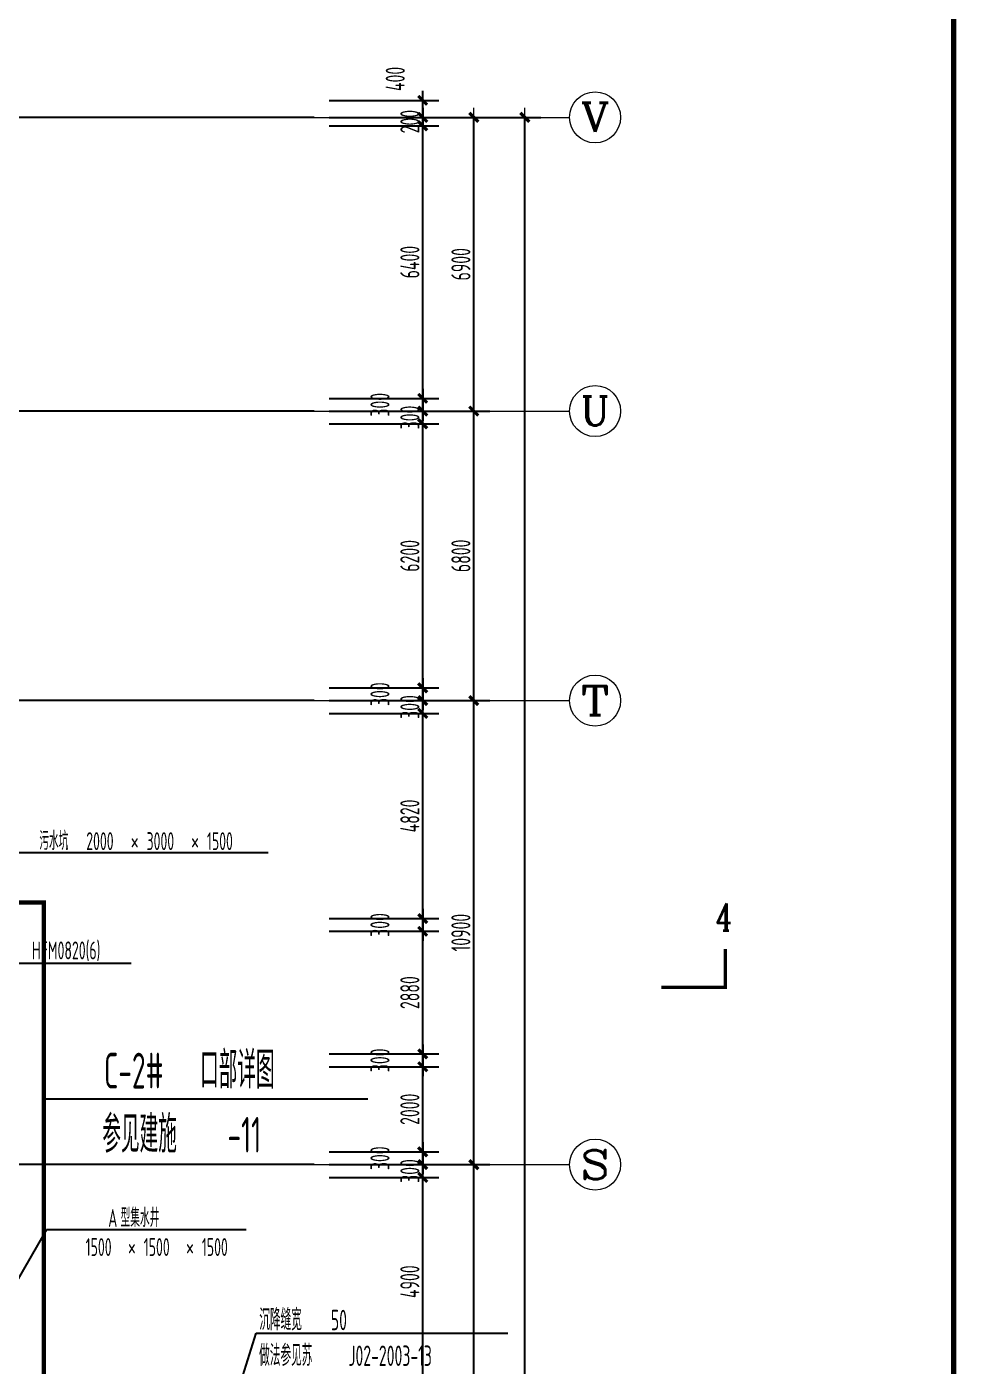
# Model space of a CAD drawing. Extents: x 1596194 to 1987057, y -212608 to 63160.
# Drawn here: x 1792878 to 1814714, y 1975 to 33438 of the extents above; entities that cross this region are included whole.
import ezdxf
from ezdxf.enums import TextEntityAlignment as Align

# ---------------------------------------------------------------- set-up
doc = ezdxf.new("R2010")
doc.units = 0
doc.header["$LTSCALE"] = 100
doc.header["$MEASUREMENT"] = 0
doc.linetypes.add('DASH', pattern=[0.35, 0.25, -0.1])
doc.layers.get('0').update_dxf_attribs({"linetype": 'CONTINUOUS'})
doc.layers.get('DEFPOINTS').update_dxf_attribs({"linetype": 'CONTINUOUS'})
doc.layers.add('AXIS', color=3, linetype='CONTINUOUS', lineweight=9)
for name, color, linetype in [('AXIS_TEXT', 7, 'CONTINUOUS'), ('DOTE', 251, 'CONTINUOUS'), ('PUB_DIM', 3, 'CONTINUOUS'), ('PUB_TEXT', 30, 'CONTINUOUS'), ('图层2', 251, 'CONTINUOUS')]:
    doc.layers.add(name, color=color, linetype=linetype)
doc.styles.add('_TCH_AXIS', font='COMPLEX.shx', dxfattribs={"width": 0.55})
doc.styles.add('_TCH_LABEL', font='COMPLEX', dxfattribs={"bigfont": 'GBCBIG'})
doc.styles.add('COMPLEX', font='COMPLEX.shx')
doc.styles.add('DIM_FONT', font='SYSZ.shx', dxfattribs={"width": 0.7, "bigfont": 'SYFS.shx'})
doc.dimstyles.new('DIMN150', dxfattribs={"dimscale": 1.5, "dimtxt": 300, "dimasz": 1, "dimexe": 250, "dimexo": 300, "dimgap": 30, "dimtad": 1, "dimdec": 0, "dimzin": 0, "dimdsep": 46, "dimtxsty": 'DIM_FONT', "dimblk": 'ARCHTICK', "dimcen": 0.09, "dimclrt": 7, "dimazin": 2, "dimtfac": 1, "dimtdec": 0, "dimtix": 1, "dimtmove": 2, "dimatfit": 3, "dimldrblk": 'DOT', "dimfxl": 0, "dimtolj": 1, "dimtzin": 0, "dimarcsym": 0})

# ---------------------------------------------------------------- blocks, each defined once
blk = doc.blocks.new('_archtick')
blk.add_line((-150, 0), (150, 0))
at = {"const_width": 50}
blk.add_lwpolyline([(-70, -70), (70, 70)], dxfattribs=at)
blk = doc.blocks.new('*D617')
at = {"layer": 'DEFPOINTS', "color": 0}
for p in [(1799530, 31710), (1802180, 31710), (1799530, 31310)]:
    blk.add_point(p, dxfattribs=at)
at = {"layer": 'PUB_DIM', "color": 0, "lineweight": -2}
for p, q in [((1799980, 31710), (1802555, 31710)), ((1802180, 31310), (1802180, 31710)), ((1799980, 31310), (1802555, 31310))]:
    blk.add_line(p, q, dxfattribs=at)
at = {"layer": 'PUB_DIM', "color": 0, "lineweight": -2, "xscale": 1.5, "yscale": 1.5, "zscale": 1.5}
for p, rotation in [((1802180, 31710), 90), ((1802180, 31310), 270)]:
    blk.add_blockref('_archtick', p, dxfattribs=dict(at, rotation=rotation))
at = {"layer": 'PUB_DIM', "color": 7, "insert": (1801535, 32213), "char_height": 450, "attachment_point": 5, "rotation": 90, "style": 'DIM_FONT'}
blk.add_mtext('\\A1;400', dxfattribs=at)
blk = doc.blocks.new('_Dot')
at = {"color": 0, "linetype": 'ByBlock', "lineweight": -2}
blk.add_line((-0.5, 0), (-1, 0), dxfattribs=at)
at = {"color": 0, "linetype": 'ByBlock', "const_width": 0.5}
blk.add_lwpolyline([(-0.25, 0, 1), (0.25, 0, 1)], format="xyb", close=True, dxfattribs=at)
blk = doc.blocks.new('*D618')
at = {"layer": 'DEFPOINTS', "color": 0}
for p in [(1799530, 31310), (1802180, 31310), (1799530, 31110)]:
    blk.add_point(p, dxfattribs=at)
at = {"layer": 'PUB_DIM', "color": 0, "lineweight": -2}
for p, q in [((1799980, 31310), (1802555, 31310)), ((1802180, 31310), (1802180, 31312)), ((1802180, 31110), (1802180, 31310)), ((1799980, 31110), (1802555, 31110)), ((1802180, 31110), (1802180, 31109))]:
    blk.add_line(p, q, dxfattribs=at)
at = {"layer": 'PUB_DIM', "color": 0, "lineweight": -2, "xscale": 1.5, "yscale": 1.5, "zscale": 1.5}
for p, rotation in [((1802180, 31310), 270), ((1802180, 31110), 90)]:
    blk.add_blockref('_archtick', p, dxfattribs=dict(at, rotation=rotation))
at = {"layer": 'PUB_DIM', "color": 7, "insert": (1801878, 31210), "char_height": 450, "attachment_point": 5, "rotation": 90, "style": 'DIM_FONT'}
blk.add_mtext('\\A1;200', dxfattribs=at)
blk = doc.blocks.new('*D619')
at = {"layer": 'DEFPOINTS', "color": 0}
for p in [(1799530, 31110), (1802180, 31110), (1799530, 24710)]:
    blk.add_point(p, dxfattribs=at)
at = {"layer": 'PUB_DIM', "color": 0, "lineweight": -2}
for p, q in [((1799980, 31110), (1802555, 31110)), ((1802180, 24710), (1802180, 31110)), ((1799980, 24710), (1802555, 24710))]:
    blk.add_line(p, q, dxfattribs=at)
at = {"layer": 'PUB_DIM', "color": 0, "lineweight": -2, "xscale": 1.5, "yscale": 1.5, "zscale": 1.5}
for p, rotation in [((1802180, 31110), 90), ((1802180, 24710), 270)]:
    blk.add_blockref('_archtick', p, dxfattribs=dict(at, rotation=rotation))
at = {"layer": 'PUB_DIM', "color": 7, "insert": (1801878, 27910), "char_height": 450, "attachment_point": 5, "rotation": 90, "style": 'DIM_FONT'}
blk.add_mtext('\\A1;6400', dxfattribs=at)
blk = doc.blocks.new('*D620')
at = {"layer": 'DEFPOINTS', "color": 0}
for p in [(1799530, 24710), (1802180, 24710), (1799530, 24410)]:
    blk.add_point(p, dxfattribs=at)
at = {"layer": 'PUB_DIM', "color": 0, "lineweight": -2}
for p, q in [((1799980, 24710), (1802555, 24710)), ((1802180, 24410), (1802180, 24710)), ((1799980, 24410), (1802555, 24410))]:
    blk.add_line(p, q, dxfattribs=at)
at = {"layer": 'PUB_DIM', "color": 0, "lineweight": -2, "xscale": 1.5, "yscale": 1.5, "zscale": 1.5}
for p, rotation in [((1802180, 24710), 90), ((1802180, 24410), 270)]:
    blk.add_blockref('_archtick', p, dxfattribs=dict(at, rotation=rotation))
at = {"layer": 'PUB_DIM', "color": 7, "insert": (1801175, 24560), "char_height": 450, "attachment_point": 5, "rotation": 90, "style": 'DIM_FONT'}
blk.add_mtext('\\A1;300', dxfattribs=at)
blk = doc.blocks.new('*D621')
at = {"layer": 'DEFPOINTS', "color": 0}
for p in [(1799530, 24410), (1802180, 24410), (1799530, 24110)]:
    blk.add_point(p, dxfattribs=at)
at = {"layer": 'PUB_DIM', "color": 0, "lineweight": -2}
for p, q in [((1799980, 24410), (1802555, 24410)), ((1802180, 24410), (1802180, 24412)), ((1802180, 24110), (1802180, 24410)), ((1799980, 24110), (1802555, 24110)), ((1802180, 24110), (1802180, 24109))]:
    blk.add_line(p, q, dxfattribs=at)
at = {"layer": 'PUB_DIM', "color": 0, "lineweight": -2, "xscale": 1.5, "yscale": 1.5, "zscale": 1.5}
for p, rotation in [((1802180, 24410), 270), ((1802180, 24110), 90)]:
    blk.add_blockref('_archtick', p, dxfattribs=dict(at, rotation=rotation))
at = {"layer": 'PUB_DIM', "color": 7, "insert": (1801878, 24260), "char_height": 450, "attachment_point": 5, "rotation": 90, "style": 'DIM_FONT'}
blk.add_mtext('\\A1;300', dxfattribs=at)
blk = doc.blocks.new('*D622')
at = {"layer": 'DEFPOINTS', "color": 0}
for p in [(1799530, 24110), (1802180, 24110), (1799530, 17910)]:
    blk.add_point(p, dxfattribs=at)
at = {"layer": 'PUB_DIM', "color": 0, "lineweight": -2}
for p, q in [((1799980, 24110), (1802555, 24110)), ((1802180, 17910), (1802180, 24110)), ((1799980, 17910), (1802555, 17910))]:
    blk.add_line(p, q, dxfattribs=at)
at = {"layer": 'PUB_DIM', "color": 0, "lineweight": -2, "xscale": 1.5, "yscale": 1.5, "zscale": 1.5}
for p, rotation in [((1802180, 24110), 90), ((1802180, 17910), 270)]:
    blk.add_blockref('_archtick', p, dxfattribs=dict(at, rotation=rotation))
at = {"layer": 'PUB_DIM', "color": 7, "insert": (1801878, 21010), "char_height": 450, "attachment_point": 5, "rotation": 90, "style": 'DIM_FONT'}
blk.add_mtext('\\A1;6200', dxfattribs=at)
blk = doc.blocks.new('*D623')
at = {"layer": 'DEFPOINTS', "color": 0}
for p in [(1799530, 17910), (1802180, 17910), (1799530, 17610)]:
    blk.add_point(p, dxfattribs=at)
at = {"layer": 'PUB_DIM', "color": 0, "lineweight": -2}
for p, q in [((1799980, 17910), (1802555, 17910)), ((1802180, 17610), (1802180, 17910)), ((1799980, 17610), (1802555, 17610))]:
    blk.add_line(p, q, dxfattribs=at)
at = {"layer": 'PUB_DIM', "color": 0, "lineweight": -2, "xscale": 1.5, "yscale": 1.5, "zscale": 1.5}
for p, rotation in [((1802180, 17910), 90), ((1802180, 17610), 270)]:
    blk.add_blockref('_archtick', p, dxfattribs=dict(at, rotation=rotation))
at = {"layer": 'PUB_DIM', "color": 7, "insert": (1801175, 17760), "char_height": 450, "attachment_point": 5, "rotation": 90, "style": 'DIM_FONT'}
blk.add_mtext('\\A1;300', dxfattribs=at)
blk = doc.blocks.new('*D624')
at = {"layer": 'DEFPOINTS', "color": 0}
for p in [(1799530, 17610), (1799530, 17310), (1802180, 17610)]:
    blk.add_point(p, dxfattribs=at)
at = {"layer": 'PUB_DIM', "color": 0, "lineweight": -2}
for p, q in [((1799980, 17610), (1802555, 17610)), ((1799980, 17310), (1802555, 17310)), ((1802180, 17610), (1802180, 17612)), ((1802180, 17310), (1802180, 17610)), ((1802180, 17310), (1802180, 17309))]:
    blk.add_line(p, q, dxfattribs=at)
at = {"layer": 'PUB_DIM', "color": 0, "lineweight": -2, "xscale": 1.5, "yscale": 1.5, "zscale": 1.5}
for p, rotation in [((1802180, 17610), 270), ((1802180, 17310), 90)]:
    blk.add_blockref('_archtick', p, dxfattribs=dict(at, rotation=rotation))
at = {"layer": 'PUB_DIM', "color": 7, "insert": (1801878, 17460), "char_height": 450, "attachment_point": 5, "rotation": 90, "style": 'DIM_FONT'}
blk.add_mtext('\\A1;300', dxfattribs=at)
blk = doc.blocks.new('*D625')
at = {"layer": 'DEFPOINTS', "color": 0}
for p in [(1799530, 17310), (1802180, 17310), (1799530, 12490)]:
    blk.add_point(p, dxfattribs=at)
at = {"layer": 'PUB_DIM', "color": 0, "lineweight": -2}
for p, q in [((1799980, 17310), (1802555, 17310)), ((1802180, 12490), (1802180, 17310)), ((1799980, 12490), (1802555, 12490))]:
    blk.add_line(p, q, dxfattribs=at)
at = {"layer": 'PUB_DIM', "color": 0, "lineweight": -2, "xscale": 1.5, "yscale": 1.5, "zscale": 1.5}
for p, rotation in [((1802180, 17310), 90), ((1802180, 12490), 270)]:
    blk.add_blockref('_archtick', p, dxfattribs=dict(at, rotation=rotation))
at = {"layer": 'PUB_DIM', "color": 7, "insert": (1801878, 14900), "char_height": 450, "attachment_point": 5, "rotation": 90, "style": 'DIM_FONT'}
blk.add_mtext('\\A1;4820', dxfattribs=at)
blk = doc.blocks.new('*D626')
at = {"layer": 'DEFPOINTS', "color": 0}
for p in [(1799530, 12490), (1802180, 12490), (1799530, 12190)]:
    blk.add_point(p, dxfattribs=at)
at = {"layer": 'PUB_DIM', "color": 0, "lineweight": -2}
for p, q in [((1799980, 12490), (1802555, 12490)), ((1802180, 12190), (1802180, 12490)), ((1799980, 12190), (1802555, 12190))]:
    blk.add_line(p, q, dxfattribs=at)
at = {"layer": 'PUB_DIM', "color": 0, "lineweight": -2, "xscale": 1.5, "yscale": 1.5, "zscale": 1.5}
for p, rotation in [((1802180, 12490), 90), ((1802180, 12190), 270)]:
    blk.add_blockref('_archtick', p, dxfattribs=dict(at, rotation=rotation))
at = {"layer": 'PUB_DIM', "color": 7, "insert": (1801175, 12340), "char_height": 450, "attachment_point": 5, "rotation": 90, "style": 'DIM_FONT'}
blk.add_mtext('\\A1;300', dxfattribs=at)
blk = doc.blocks.new('*D627')
at = {"layer": 'DEFPOINTS', "color": 0}
for p in [(1799530, 12190), (1802180, 12190), (1799530, 9310)]:
    blk.add_point(p, dxfattribs=at)
at = {"layer": 'PUB_DIM', "color": 0, "lineweight": -2}
for p, q in [((1799980, 12190), (1802555, 12190)), ((1802180, 9310), (1802180, 12190)), ((1799980, 9310), (1802555, 9310))]:
    blk.add_line(p, q, dxfattribs=at)
at = {"layer": 'PUB_DIM', "color": 0, "lineweight": -2, "xscale": 1.5, "yscale": 1.5, "zscale": 1.5}
for p, rotation in [((1802180, 12190), 90), ((1802180, 9310), 270)]:
    blk.add_blockref('_archtick', p, dxfattribs=dict(at, rotation=rotation))
at = {"layer": 'PUB_DIM', "color": 7, "insert": (1801878, 10750), "char_height": 450, "attachment_point": 5, "rotation": 90, "style": 'DIM_FONT'}
blk.add_mtext('\\A1;2880', dxfattribs=at)
blk = doc.blocks.new('*D628')
at = {"layer": 'DEFPOINTS', "color": 0}
for p in [(1799530, 9310), (1802180, 9310), (1799530, 9010)]:
    blk.add_point(p, dxfattribs=at)
at = {"layer": 'PUB_DIM', "color": 0, "lineweight": -2}
for p, q in [((1799980, 9310), (1802555, 9310)), ((1802180, 9010), (1802180, 9310)), ((1799980, 9010), (1802555, 9010))]:
    blk.add_line(p, q, dxfattribs=at)
at = {"layer": 'PUB_DIM', "color": 0, "lineweight": -2, "xscale": 1.5, "yscale": 1.5, "zscale": 1.5}
for p, rotation in [((1802180, 9310), 90), ((1802180, 9010), 270)]:
    blk.add_blockref('_archtick', p, dxfattribs=dict(at, rotation=rotation))
at = {"layer": 'PUB_DIM', "color": 7, "insert": (1801175, 9160), "char_height": 450, "attachment_point": 5, "rotation": 90, "style": 'DIM_FONT'}
blk.add_mtext('\\A1;300', dxfattribs=at)
blk = doc.blocks.new('*D629')
at = {"layer": 'DEFPOINTS', "color": 0}
for p in [(1799530, 9010), (1802180, 9010), (1799530, 7010)]:
    blk.add_point(p, dxfattribs=at)
at = {"layer": 'PUB_DIM', "color": 0, "lineweight": -2}
for p, q in [((1799980, 9010), (1802555, 9010)), ((1802180, 7010), (1802180, 9010)), ((1799980, 7010), (1802555, 7010))]:
    blk.add_line(p, q, dxfattribs=at)
at = {"layer": 'PUB_DIM', "color": 0, "lineweight": -2, "xscale": 1.5, "yscale": 1.5, "zscale": 1.5}
for p, rotation in [((1802180, 9010), 90), ((1802180, 7010), 270)]:
    blk.add_blockref('_archtick', p, dxfattribs=dict(at, rotation=rotation))
at = {"layer": 'PUB_DIM', "color": 7, "insert": (1801878, 8010), "char_height": 450, "attachment_point": 5, "rotation": 90, "style": 'DIM_FONT'}
blk.add_mtext('\\A1;2000', dxfattribs=at)
blk = doc.blocks.new('*D630')
at = {"layer": 'DEFPOINTS', "color": 0}
for p in [(1799530, 7010), (1802180, 7010), (1799530, 6710)]:
    blk.add_point(p, dxfattribs=at)
at = {"layer": 'PUB_DIM', "color": 0, "lineweight": -2}
for p, q in [((1799980, 7010), (1802555, 7010)), ((1802180, 6710), (1802180, 7010)), ((1799980, 6710), (1802555, 6710))]:
    blk.add_line(p, q, dxfattribs=at)
at = {"layer": 'PUB_DIM', "color": 0, "lineweight": -2, "xscale": 1.5, "yscale": 1.5, "zscale": 1.5}
for p, rotation in [((1802180, 7010), 90), ((1802180, 6710), 270)]:
    blk.add_blockref('_archtick', p, dxfattribs=dict(at, rotation=rotation))
at = {"layer": 'PUB_DIM', "color": 7, "insert": (1801175, 6860), "char_height": 450, "attachment_point": 5, "rotation": 90, "style": 'DIM_FONT'}
blk.add_mtext('\\A1;300', dxfattribs=at)
blk = doc.blocks.new('*D631')
at = {"layer": 'DEFPOINTS', "color": 0}
for p in [(1799530, 6710), (1802180, 6710), (1799530, 6410)]:
    blk.add_point(p, dxfattribs=at)
at = {"layer": 'PUB_DIM', "color": 0, "lineweight": -2}
for p, q in [((1799980, 6710), (1802555, 6710)), ((1802180, 6710), (1802180, 6712)), ((1802180, 6410), (1802180, 6710)), ((1799980, 6410), (1802555, 6410)), ((1802180, 6410), (1802180, 6409))]:
    blk.add_line(p, q, dxfattribs=at)
at = {"layer": 'PUB_DIM', "color": 0, "lineweight": -2, "xscale": 1.5, "yscale": 1.5, "zscale": 1.5}
for p, rotation in [((1802180, 6710), 270), ((1802180, 6410), 90)]:
    blk.add_blockref('_archtick', p, dxfattribs=dict(at, rotation=rotation))
at = {"layer": 'PUB_DIM', "color": 7, "insert": (1801878, 6560), "char_height": 450, "attachment_point": 5, "rotation": 90, "style": 'DIM_FONT'}
blk.add_mtext('\\A1;300', dxfattribs=at)
blk = doc.blocks.new('*D632')
at = {"layer": 'DEFPOINTS', "color": 0}
for p in [(1799530, 6410), (1802180, 6410), (1799530, 1510)]:
    blk.add_point(p, dxfattribs=at)
at = {"layer": 'PUB_DIM', "color": 0, "lineweight": -2}
for p, q in [((1799980, 6410), (1802555, 6410)), ((1802180, 1510), (1802180, 6410)), ((1799980, 1510), (1802555, 1510))]:
    blk.add_line(p, q, dxfattribs=at)
at = {"layer": 'PUB_DIM', "color": 0, "lineweight": -2, "xscale": 1.5, "yscale": 1.5, "zscale": 1.5}
for p, rotation in [((1802180, 6410), 90), ((1802180, 1510), 270)]:
    blk.add_blockref('_archtick', p, dxfattribs=dict(at, rotation=rotation))
at = {"layer": 'PUB_DIM', "color": 7, "insert": (1801878, 3960), "char_height": 450, "attachment_point": 5, "rotation": 90, "style": 'DIM_FONT'}
blk.add_mtext('\\A1;4900', dxfattribs=at)
blk = doc.blocks.new('_AXISO')
blk.add_circle((0, 0), 0.5)
at = {"layer": 'AXIS_TEXT', "style": 'COMPLEX', "width": 1.041667}
blk.add_attdef('A', text='', height=0.56, dxfattribs=at).set_placement((-0.25, -0.28), (0.25, -0.28), align=Align.FIT)
blk = doc.blocks.new('*D1404')
at = {"layer": 'AXIS', "color": 0, "lineweight": -2}
for p, q in [((1800080, 6710), (1803755, 6710)), ((1803380, -4090), (1803380, 6710)), ((1800080, -4090), (1803755, -4090))]:
    blk.add_line(p, q, dxfattribs=at)
at = {"layer": 'DEFPOINTS', "color": 0}
for p in [(1799630, 6710), (1803380, 6710), (1799630, -4090)]:
    blk.add_point(p, dxfattribs=at)
at = {"layer": 'AXIS', "color": 0, "lineweight": -2, "xscale": 1.5, "yscale": 1.5, "zscale": 1.5}
for p, rotation in [((1803380, 6710), 90), ((1803380, -4090), 270)]:
    blk.add_blockref('_archtick', p, dxfattribs=dict(at, rotation=rotation))
at = {"layer": 'AXIS', "color": 7, "insert": (1803077, 1310), "char_height": 450, "attachment_point": 5, "rotation": 90, "style": 'DIM_FONT'}
blk.add_mtext('\\A1;10800', dxfattribs=at)
blk = doc.blocks.new('*D1405')
at = {"layer": 'AXIS', "color": 0, "lineweight": -2}
for p, q in [((1800080, 17610), (1803755, 17610)), ((1803380, 6710), (1803380, 17610)), ((1800080, 6710), (1803755, 6710))]:
    blk.add_line(p, q, dxfattribs=at)
at = {"layer": 'DEFPOINTS', "color": 0}
for p in [(1799630, 17610), (1803380, 17610), (1799630, 6710)]:
    blk.add_point(p, dxfattribs=at)
at = {"layer": 'AXIS', "color": 0, "lineweight": -2, "xscale": 1.5, "yscale": 1.5, "zscale": 1.5}
for p, rotation in [((1803380, 17610), 90), ((1803380, 6710), 270)]:
    blk.add_blockref('_archtick', p, dxfattribs=dict(at, rotation=rotation))
at = {"layer": 'AXIS', "color": 7, "insert": (1803077, 12160), "char_height": 450, "attachment_point": 5, "rotation": 90, "style": 'DIM_FONT'}
blk.add_mtext('\\A1;10900', dxfattribs=at)
blk = doc.blocks.new('*D1406')
at = {"layer": 'AXIS', "color": 0, "lineweight": -2}
for p, q in [((1800080, 24410), (1803755, 24410)), ((1803380, 17610), (1803380, 24410)), ((1800080, 17610), (1803755, 17610))]:
    blk.add_line(p, q, dxfattribs=at)
at = {"layer": 'DEFPOINTS', "color": 0}
for p in [(1799630, 24410), (1803380, 24410), (1799630, 17610)]:
    blk.add_point(p, dxfattribs=at)
at = {"layer": 'AXIS', "color": 0, "lineweight": -2, "xscale": 1.5, "yscale": 1.5, "zscale": 1.5}
for p, rotation in [((1803380, 24410), 90), ((1803380, 17610), 270)]:
    blk.add_blockref('_archtick', p, dxfattribs=dict(at, rotation=rotation))
at = {"layer": 'AXIS', "color": 7, "insert": (1803077, 21010), "char_height": 450, "attachment_point": 5, "rotation": 90, "style": 'DIM_FONT'}
blk.add_mtext('\\A1;6800', dxfattribs=at)
blk = doc.blocks.new('*D1407')
at = {"layer": 'AXIS', "color": 0, "lineweight": -2}
for p, q in [((1800080, 31310), (1803755, 31310)), ((1803380, 24410), (1803380, 31310)), ((1800080, 24410), (1803755, 24410))]:
    blk.add_line(p, q, dxfattribs=at)
at = {"layer": 'DEFPOINTS', "color": 0}
for p in [(1799630, 31310), (1803380, 31310), (1799630, 24410)]:
    blk.add_point(p, dxfattribs=at)
at = {"layer": 'AXIS', "color": 0, "lineweight": -2, "xscale": 1.5, "yscale": 1.5, "zscale": 1.5}
for p, rotation in [((1803380, 31310), 90), ((1803380, 24410), 270)]:
    blk.add_blockref('_archtick', p, dxfattribs=dict(at, rotation=rotation))
at = {"layer": 'AXIS', "color": 7, "insert": (1803077, 27860), "char_height": 450, "attachment_point": 5, "rotation": 90, "style": 'DIM_FONT'}
blk.add_mtext('\\A1;6900', dxfattribs=at)
blk = doc.blocks.new('*D1408')
at = {"layer": 'AXIS', "color": 0, "lineweight": -2}
for p, q in [((1800080, 31310), (1804955, 31310)), ((1804580, -32290), (1804580, 31310)), ((1800080, -32290), (1804955, -32290))]:
    blk.add_line(p, q, dxfattribs=at)
at = {"layer": 'DEFPOINTS', "color": 0}
for p in [(1799630, 31310), (1804580, 31310), (1799630, -32290)]:
    blk.add_point(p, dxfattribs=at)
at = {"layer": 'AXIS', "color": 0, "lineweight": -2, "xscale": 1.5, "yscale": 1.5, "zscale": 1.5}
for p, rotation in [((1804580, 31310), 90), ((1804580, -32290), 270)]:
    blk.add_blockref('_archtick', p, dxfattribs=dict(at, rotation=rotation))
at = {"layer": 'AXIS', "color": 7, "insert": (1804277, -490), "char_height": 450, "attachment_point": 5, "rotation": 90, "style": 'DIM_FONT'}
blk.add_mtext('\\A1;63600', dxfattribs=at)

msp = doc.modelspace()

# ---------------------------------------------------------------- linework, layer by layer
at = {"color": 50, "linetype": 'Continuous', "const_width": 120}
msp.add_lwpolyline([(1814653.98, -58400.234), (1596253.98, -58400.234), (1596253.98, 63099.766), (1814653.98, 63099.766)], close=True, dxfattribs=at)
at = {"layer": 'AXIS'}
for p, q in [((1799629.617, 31310.131), (1805629.617, 31310.131)), ((1799629.617, 24410.131), (1805629.617, 24410.131)), ((1799629.617, 17610.131), (1805629.617, 17610.131)), ((1799629.617, 6710.131), (1805629.617, 6710.131))]:
    msp.add_line(p, q, dxfattribs=at)
at = {"layer": 'DOTE'}
for p, q in [((1799629.617, 31310.131), (1638383.856, 31310.131)), ((1799629.617, 24410.131), (1638383.856, 24410.131)), ((1799629.617, 17610.131), (1638383.856, 17610.131)), ((1799629.617, 6710.131), (1638383.856, 6710.131))]:
    msp.add_line(p, q, dxfattribs=at)
at = {"layer": 'PUB_DIM', "const_width": 75}
msp.add_lwpolyline([(1807789.318, 10874.493), (1809289.318, 10874.493), (1809289.318, 11774.493)], dxfattribs=at)
at = {"layer": 'PUB_TEXT'}
for p, q in [((1791390.998, 14038.052), (1798546.698, 14038.052)), ((1791333.865, 11439.278), (1795330.454, 11439.278)), ((1800887.524, 8250.844), (1793281.11, 8250.844)), ((1793344.136, 5185.782), (1792185.979, 3196.16)), ((1793344.136, 5185.782), (1798035.124, 5185.782)), ((1797259.114, -482.33), (1798263.926, 2751.058)), ((1798263.926, 2751.058), (1804181.748, 2751.058))]:
    msp.add_line(p, q, dxfattribs=at)
at = {"layer": '图层2', "linetype": 'DASH', "ltscale": 10, "const_width": 100}
msp.add_lwpolyline([(1782217.488, 12864.885), (1793281.11, 12864.885), (1793281.11, 779.364), (1782217.488, 779.364)], close=True, dxfattribs=at)

# ---------------------------------------------------------------- block references
at = {"layer": 'AXIS'}
ref = msp.add_blockref('_AXISO', (1806229.617, 31310.131), dxfattribs=dict(at, xscale=1200, yscale=1200, zscale=1200))
ref.add_attrib('A', 'V', dxfattribs={"layer": 'AXIS_TEXT', "height": 678.823, "style": '_TCH_AXIS', "width": 1.166667}).set_placement((1805890.205, 30970.72), (1806569.028, 30970.72), align=Align.FIT)
ref = msp.add_blockref('_AXISO', (1806229.617, 24410.131), dxfattribs=dict(at, xscale=1200, yscale=1200, zscale=1200))
ref.add_attrib('A', 'U', dxfattribs={"layer": 'AXIS_TEXT', "height": 678.823, "style": '_TCH_AXIS', "width": 1.05}).set_placement((1805890.205, 24070.72), (1806569.028, 24070.72), align=Align.FIT)
ref = msp.add_blockref('_AXISO', (1806229.617, 17610.131), dxfattribs=dict(at, xscale=1200, yscale=1200, zscale=1200))
ref.add_attrib('A', 'T', dxfattribs={"layer": 'AXIS_TEXT', "height": 678.823, "style": '_TCH_AXIS', "width": 1.4}).set_placement((1805890.205, 17270.72), (1806569.028, 17270.72), align=Align.FIT)
ref = msp.add_blockref('_AXISO', (1806229.617, 6710.131), dxfattribs=dict(at, xscale=1200, yscale=1200, zscale=1200))
ref.add_attrib('A', 'S', dxfattribs={"layer": 'AXIS_TEXT', "height": 678.823, "style": '_TCH_AXIS', "width": 1.5}).set_placement((1805890.205, 6370.72), (1806569.028, 6370.72), align=Align.FIT)

# ---------------------------------------------------------------- texts
at = {"layer": 'PUB_TEXT'}
for s, height, style, width, p in [('污水坑', 434.0551, 'DIM_FONT', 0.7, (1793172.149, 14098.051)), ('2000', 420, 'DIM_FONT', 0.65625, (1794274.649, 14098.051)), ('3000', 420, 'DIM_FONT', 0.65625, (1795692.149, 14098.051)), ('1500', 420, 'DIM_FONT', 0.65625, (1797109.649, 14098.051)), ('×', 434.055, 'DIM_FONT', 0.7, (1795324.649, 14098.051)), ('×', 434.055, 'DIM_FONT', 0.7, (1796742.149, 14098.051)), ('4', 637.5, '_TCH_LABEL', 0.705882, (1809064.318, 12205.743)), ('HFM0820(6)', 420, 'DIM_FONT', 0.65625, (1793000.373, 11531.776)), ('口部详图', 868.1102, 'DIM_FONT', 0.7, (1796948.931, 8497.722)), ('C-2#', 840, 'DIM_FONT', 0.65625, (1794691.431, 8497.722)), ('参见建施', 868.1102, 'DIM_FONT', 0.7, (1794653.432, 6991.562)), ('-11', 840, 'DIM_FONT', 0.65625, (1797593.432, 6991.562)), ('A', 420, 'DIM_FONT', 0.65625, (1794792.051, 5245.78)), ('型集水井', 434.0551, 'DIM_FONT', 0.7, (1795080.801, 5245.78)), ('1500', 420, 'DIM_FONT', 0.65625, (1794260.491, 4563.537)), ('×', 434.055, 'DIM_FONT', 0.7, (1795257.991, 4563.537)), ('1500', 420, 'DIM_FONT', 0.65625, (1795625.491, 4563.537)), ('×', 434.055, 'DIM_FONT', 0.7, (1796622.991, 4563.537)), ('1500', 420, 'DIM_FONT', 0.65625, (1796990.491, 4563.537)), ('沉降缝宽', 496.063, 'DIM_FONT', 0.7, (1798341.401, 2819.591)), ('50', 480, 'DIM_FONT', 0.65625, (1800021.401, 2819.591)), ('做法参见苏', 496.063, 'DIM_FONT', 0.7, (1798337.54, 1980.318)), ('J02-2003-13', 480, 'DIM_FONT', 0.65625, (1800437.54, 1980.318))]:
    msp.add_text(s, height=height, dxfattribs=dict(at, style=style, width=width)).set_placement(p)

# ---------------------------------------------------------------- dimensions: what is measured, and where the dimension line sits
at = {"layer": 'AXIS'}
for p1, p2, distance, picture, middle in [((1799629.617, 24410.131), (1799629.617, 31310.131), -3750, '*D1407', (1803077.474, 27860.131)), ((1799629.617, -32289.869), (1799629.617, 31310.131), -4950, '*D1408', (1804277.474, -489.869)), ((1799629.617, 17610.131), (1799629.617, 24410.131), -3750, '*D1406', (1803077.474, 21010.131)), ((1799629.617, 6710.131), (1799629.617, 17610.131), -3750, '*D1405', (1803077.474, 12160.131)), ((1799629.617, -4089.869), (1799629.617, 6710.131), -3750, '*D1404', (1803077.474, 1310.131))]:
    dim = msp.add_aligned_dim(p1=p1, p2=p2, distance=distance, dimstyle='DIMN150', dxfattribs=at)
    dim.commit()
    dim.dimension.update_dxf_attribs({"geometry": picture, "text_midpoint": middle})
at = {"layer": 'PUB_DIM'}
for base, p1, p2, picture, middle in [((1802180.456, 31710.131), (1799530.206, 31310.131), (1799530.206, 31710.131), '*D617', (1801535.456, 32212.631)), ((1802180.456, 24710.131), (1799530.206, 24410.131), (1799530.206, 24710.131), '*D620', (1801175.456, 24560.131)), ((1802180.456, 17910.131), (1799530.206, 17610.131), (1799530.206, 17910.131), '*D623', (1801175.456, 17760.131)), ((1802180.456, 12490.131), (1799530.206, 12190.131), (1799530.206, 12490.131), '*D626', (1801175.456, 12340.131)), ((1802180.456, 9310.131), (1799530.206, 9010.131), (1799530.206, 9310.131), '*D628', (1801175.456, 9160.131)), ((1802180.456, 7010.131), (1799530.206, 6710.131), (1799530.206, 7010.131), '*D630', (1801175.456, 6860.131))]:
    dim = msp.add_linear_dim(base=base, p1=p1, p2=p2, angle=90, dimstyle='DIMN150', dxfattribs=at)
    dim.commit()
    dim.dimension.update_dxf_attribs({"geometry": picture, "text_midpoint": middle, "dimtype": 129})
for p1, p2, picture, middle in [((1799530.206, 31110.131), (1799530.206, 31310.131), '*D618', (1801878.313, 31210.131)), ((1799530.206, 24710.131), (1799530.206, 31110.131), '*D619', (1801878.313, 27910.131)), ((1799530.206, 24110.131), (1799530.206, 24410.131), '*D621', (1801878.313, 24260.131)), ((1799530.206, 17910.131), (1799530.206, 24110.131), '*D622', (1801878.313, 21010.131)), ((1799530.206, 17310.131), (1799530.206, 17610.131), '*D624', (1801878.313, 17460.131)), ((1799530.206, 12490.131), (1799530.206, 17310.131), '*D625', (1801878.313, 14900.131)), ((1799530.206, 9310.131), (1799530.206, 12190.131), '*D627', (1801878.313, 10750.131)), ((1799530.206, 7010.131), (1799530.206, 9010.131), '*D629', (1801878.313, 8010.131)), ((1799530.206, 6410.131), (1799530.206, 6710.131), '*D631', (1801878.313, 6560.131)), ((1799530.206, 1510.131), (1799530.206, 6410.131), '*D632', (1801878.313, 3960.131))]:
    dim = msp.add_aligned_dim(p1=p1, p2=p2, distance=-2650.25, dimstyle='DIMN150', dxfattribs=at)
    dim.commit()
    dim.dimension.update_dxf_attribs({"geometry": picture, "text_midpoint": middle})

doc.saveas('drawing.dxf')
